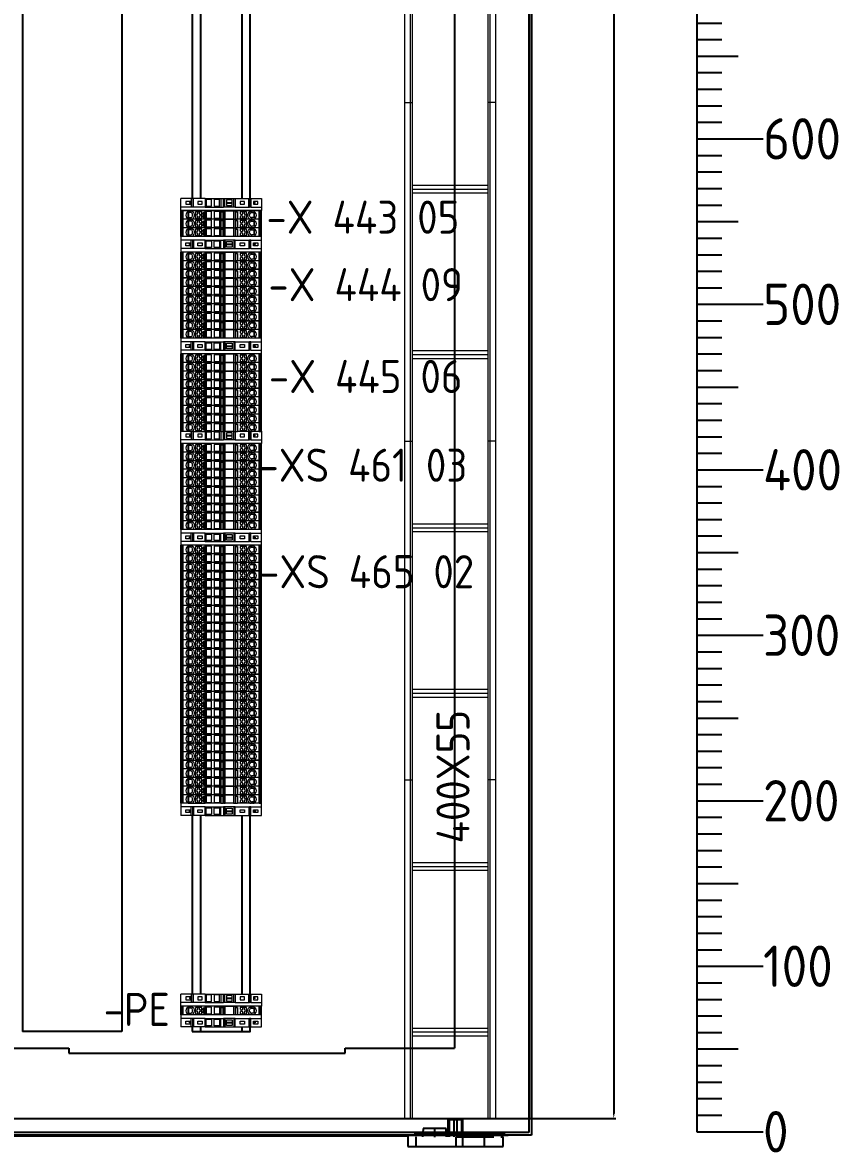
# Model space of a CAD drawing. Header units: millimetres. Extents: x 0 to 69574, y -5 to 41746.
# Drawn here: x 45920 to 46414, y 14756 to 15439 of the extents above; entities that cross this region are included whole.
import ezdxf
from ezdxf.enums import TextEntityAlignment as Align

# ---------------------------------------------------------------- set-up
doc = ezdxf.new("R2010")
doc.units = ezdxf.units.MM
doc.set_wipeout_variables(frame=1)
doc.layers.add('! NO PLOT !', color=7, linetype='Continuous', true_color=0xff75dd, plot=False)
doc.layers.add('000-PI-Oprema', color=30, linetype='Continuous', lineweight=5)
doc.layers.add('SI-ORMAR-Oprema', color=30, linetype='Continuous', lineweight=5)
for name, color, linetype in [('000-PI-ORMAR', 2, 'Continuous'), ('000-PI_TEXT', 7, 'Continuous'), ('002-PI-Kabelska kanalica', 150, 'Continuous'), ('004-PI-DIN Šina', 3, 'Continuous')]:
    doc.layers.add(name, color=color, linetype=linetype)
doc.styles.add('PI0', font='isocpeur.ttf', dxfattribs={"width": 0.9})
doc.styles.get("Standard").update_dxf_attribs({"font": 'arial.ttf'})
doc.dimstyles.new('ISO-25', dxfattribs={"dimtxt": 4, "dimasz": 3, "dimexe": 1.25, "dimexo": 0.625, "dimtad": 1, "dimtxsty": 'Standard', "dimcen": 3, "dimadec": 0, "dimazin": 0, "dimtfac": 1, "dimtmove": 0, "dimatfit": 3, "dimfxl": 1, "dimarcsym": 0})

# ---------------------------------------------------------------- blocks, each defined once
blk = doc.blocks.new('*U1406')
at = {"layer": '002-PI-Kabelska kanalica'}
for p, q in [((-20, 1510), (40, 1510)), ((-20, -100), (-20, 1510)), ((40, -100), (40, 1510))]:
    blk.add_line(p, q, dxfattribs=at)
blk = doc.blocks.new('*U1405')
at = {"layer": '004-PI-DIN Šina'}
blk.add_lwpolyline([(1610, -17.5), (1610, 17.5), (0, 17.5), (0, -17.5)], close=True, dxfattribs=at)
for points in [[(0, 12.5), (1610, 12.5)], [(0, -12.5), (1610, -12.5)]]:
    blk.add_lwpolyline(points, dxfattribs=at)
blk = doc.blocks.new('*D1082')
at = {"layer": '! NO PLOT !', "color": 0, "lineweight": -2, "ltscale": 0.25, "transparency": 16777216}
for p, q in [((46207.11, 16376.9), (46278.99, 16376.9)), ((46277.74, 16373.9), (46277.74, 14779.9)), ((46207.11, 14776.9), (46278.99, 14776.9))]:
    blk.add_line(p, q, dxfattribs=at)
at = {"layer": '! NO PLOT !', "color": 0, "ltscale": 0.25, "transparency": 16777216}
for points in [[(46277.24, 16373.9), (46278.24, 16373.9), (46277.74, 16376.9)], [(46277.24, 14779.9), (46278.24, 14779.9), (46277.74, 14776.9)]]:
    blk.add_solid(points, dxfattribs=at)
at = {"layer": 'Defpoints', "color": 0, "ltscale": 0.25, "transparency": 16777216}
for p in [(46206.48, 16376.9), (46206.48, 14776.9), (46277.74, 14776.9)]:
    blk.add_point(p, dxfattribs=at)
at = {"layer": '! NO PLOT !', "color": 0, "ltscale": 0.25, "transparency": 16777216, "insert": (46275.07, 15576.9), "char_height": 4, "attachment_point": 5, "rotation": 90}
blk.add_mtext('1600', dxfattribs=at)
blk = doc.blocks.new('*U1089')
at = {"layer": '000-PI-Oprema', "ltscale": 0.25}
for p, q in [((-5, 517.87), (-5, 722.54)), ((-1.5, 517.87), (-1.5, 722.54)), ((-0.33, 517.87), (-0.33, 722.54)), ((45.33, 517.87), (45.33, 722.54)), ((46.5, 517.87), (46.5, 722.54)), ((50, 517.87), (50, 722.54)), ((-5, 517.87), (-0.33, 517.87)), ((-5, 517.87), (-0.33, 517.87)), ((-5, 313.2), (-5, 517.87)), ((-1.5, 517.87), (-1.5, 517.87)), ((-1.5, 313.2), (-1.5, 517.87)), ((-0.33, 313.2), (-0.33, 517.87)), ((50, 517.87), (45.33, 517.87)), ((50, 517.87), (45.33, 517.87)), ((45.33, 313.2), (45.33, 517.87)), ((46.5, 313.2), (46.5, 517.87)), ((50, 313.2), (50, 517.87)), ((-0.33, 467.87), (45.33, 467.87)), ((-0.33, 465.54), (45.33, 465.54)), ((-0.33, 367.87), (45.33, 367.87)), ((-0.33, 365.54), (45.33, 365.54)), ((-5, 313.2), (-0.33, 313.2)), ((-5, 313.2), (-0.33, 313.2)), ((-5, 108.53), (-5, 313.2)), ((-1.5, 313.2), (-1.5, 313.2)), ((-1.5, 108.53), (-1.5, 313.2)), ((-0.33, 108.53), (-0.33, 313.2)), ((50, 313.2), (45.33, 313.2)), ((50, 313.2), (45.33, 313.2)), ((45.33, 108.53), (45.33, 313.2)), ((46.5, 108.53), (46.5, 313.2)), ((50, 108.53), (50, 313.2)), ((-0.33, 263.2), (45.33, 263.2)), ((-0.33, 260.87), (45.33, 260.87)), ((-0.33, 163.2), (45.33, 163.2)), ((-0.33, 160.87), (45.33, 160.87)), ((-5, 108.53), (-0.33, 108.53)), ((-5, 108.53), (-0.33, 108.53)), ((-5, -96.14), (-5, 108.53)), ((-1.5, 108.53), (-1.5, 108.53)), ((-1.5, -96.14), (-1.5, 108.53)), ((-0.33, -96.14), (-0.33, 108.53)), ((50, 108.53), (45.33, 108.53)), ((50, 108.53), (45.33, 108.53)), ((45.33, -96.14), (45.33, 108.53)), ((46.5, -96.14), (46.5, 108.53)), ((50, -96.14), (50, 108.53)), ((-0.33, 58.53), (45.33, 58.53)), ((-0.33, 56.2), (45.33, 56.2)), ((-0.33, -41.47), (45.33, -41.47)), ((-0.33, -43.8), (45.33, -43.8)), ((-5, -96.14), (-0.33, -96.14)), ((-1.5, -96.14), (-1.5, -96.14)), ((50, -96.14), (45.33, -96.14))]:
    blk.add_line(p, q, dxfattribs=at)
for points in [[(-0.33, 463.2), (45.33, 463.2)], [(-0.33, 363.2), (45.33, 363.2)], [(-0.33, 258.53), (45.33, 258.53)], [(-0.33, 158.53), (45.33, 158.53)], [(-0.33, 53.86), (45.33, 53.86)], [(-0.33, -46.14), (45.33, -46.14)]]:
    blk.add_lwpolyline(points, dxfattribs=at)
blk = doc.blocks.new('montažnaa')
at = {"layer": '000-PI-ORMAR'}
for p in [(46867.64, 28809.4), (46864.64, 26919.4)]:
    blk.add_line(p, (46867.64, 26919.4), dxfattribs=at)
at = {"layer": '000-PI-ORMAR', "ltscale": 0.25}
for p, q in [((46568.64, 26919.4), (46634.64, 26919.4)), ((46634.64, 26919.4), (46634.64, 26916.4)), ((46634.64, 26916.4), (46801.64, 26916.4)), ((46801.64, 26916.4), (46801.64, 26919.4)), ((46801.64, 26919.4), (46864.64, 26919.4)), ((46864.64, 26919.4), (46864.64, 26919.4))]:
    blk.add_line(p, q, dxfattribs=at)
blk = doc.blocks.new('*U402')
blk.add_wipeout([(-24.3, -7.35), (24.3, -7.35), (24.3, 0), (-24.3, 0)])
at = {"layer": 'SI-ORMAR-Oprema'}
for p, q in [((-18.03, 0), (-24.3, 0)), ((-18.03, 0), (-18.03, -5.15)), ((-17.1, 0), (-18.03, 0)), ((-17.1, 0), (-17.1, -5.15)), ((-17, 0), (-17.1, 0)), ((-17, -5.15), (-17, 0)), ((-16.74, 0), (-17, 0)), ((-16.74, -5.15), (-16.74, 0)), ((-9.72, 0), (-16.74, 0)), ((-9.72, 0), (-9, 0)), ((-9.72, 0), (-9.72, -5.15)), ((-9, 0), (-9, -0.57)), ((-9, 0), (-1, 0)), ((-1, 0), (-0.28, 0)), ((-1, -0.57), (-1, 0)), ((-0.28, 0), (1.39, 0)), ((-0.28, 0), (-0.28, -5.15)), ((1.39, 0), (2.32, 0)), ((1.39, -5.15), (1.39, 0)), ((2.32, 0), (7.69, 0)), ((2.32, -5.15), (2.32, 0)), ((7.69, -5.15), (7.69, 0)), ((7.69, 0), (8.51, 0)), ((8.51, 0), (8.51, -5.15)), ((8.51, 0), (16.74, 0)), ((16.74, -5.15), (16.74, 0)), ((16.74, 0), (17, 0)), ((17, 0), (17, -5.15)), ((17, 0), (17.1, 0)), ((17.1, 0), (17.1, -5.15)), ((18.03, 0), (17.1, 0)), ((18.03, 0), (18.03, -5.15)), ((18.03, 0), (24.3, 0)), ((24.3, 0), (24.3, -7.35)), ((-24.3, -7.35), (-24.3, 0)), ((-18.03, -5.15), (-24.3, -5.15)), ((-21.4, -1.72), (-21.4, -3.42)), ((-18.5, -1.72), (-21.4, -1.72)), ((-21.4, -3.42), (-18.5, -3.42)), ((-19.01, -2.37), (-19.15, -2.37)), ((-19.15, -2.37), (-19.15, -2.77)), ((-19.01, -2.77), (-19.15, -2.77)), ((-19.01, -2.37), (-18.5, -2.37)), ((-19.01, -2.77), (-19.01, -2.37)), ((-19.01, -2.77), (-18.5, -2.77)), ((-18.5, -2.37), (-18.5, -1.72)), ((-18.5, -2.77), (-18.5, -2.37)), ((-18.5, -3.42), (-18.5, -2.77)), ((-17.1, -5.15), (-18.03, -5.15)), ((-17, -5.15), (-17.1, -5.15)), ((-16.74, -5.15), (-17, -5.15)), ((-9.72, -5.15), (-16.74, -5.15)), ((-14.15, -1.72), (-14.15, -3.42)), ((-11.45, -1.72), (-14.15, -1.72)), ((-14.15, -3.42), (-11.45, -3.42)), ((-11.45, -3.42), (-11.45, -1.72)), ((-9.72, -5.15), (-9, -5.15)), ((-9, -0.57), (-9, -4.57)), ((-5.85, -0.57), (-9, -0.57)), ((-9, -4.57), (-9, -5.15)), ((-9, -4.57), (-5.85, -4.57)), ((-9, -5.15), (-1, -5.15)), ((-5.85, -4.57), (-5.85, -0.57)), ((-4.15, -0.57), (-4.15, -4.57)), ((-1, -0.57), (-4.15, -0.57)), ((-4.15, -4.57), (-1, -4.57)), ((-1, -4.57), (-1, -0.57)), ((-1, -5.15), (-1, -4.57)), ((-1, -5.15), (-0.28, -5.15)), ((-0.28, -5.15), (1.39, -5.15)), ((2.32, -5.15), (1.39, -5.15)), ((7.69, -5.15), (2.32, -5.15)), ((6.67, -0.82), (3.22, -0.82)), ((3.22, -0.82), (3.22, -2.37)), ((3.22, -2.37), (6.67, -2.37)), ((3.22, -2.37), (3.22, -2.77)), ((3.22, -2.77), (6.67, -2.77)), ((3.22, -2.77), (3.22, -4.32)), ((3.22, -4.32), (6.67, -4.32)), ((6.67, -2.37), (6.67, -0.82)), ((6.67, -2.77), (6.67, -2.37)), ((6.67, -4.32), (6.67, -2.77)), ((8.51, -5.15), (7.69, -5.15)), ((8.51, -5.15), (16.74, -5.15)), ((11.45, -1.72), (11.45, -3.42)), ((14.15, -1.72), (11.45, -1.72)), ((11.45, -3.42), (14.15, -3.42)), ((14.15, -3.42), (14.15, -1.72)), ((16.74, -5.15), (17, -5.15)), ((17, -5.15), (17.1, -5.15)), ((18.03, -5.15), (17.1, -5.15)), ((18.03, -5.15), (24.3, -5.15)), ((22.25, -1.72), (19.55, -1.72)), ((19.55, -1.72), (19.55, -2.37)), ((19.55, -2.37), (19.89, -2.37)), ((19.55, -2.37), (19.55, -2.77)), ((19.55, -2.77), (19.55, -3.42)), ((19.55, -2.77), (19.89, -2.77)), ((19.55, -3.42), (22.25, -3.42)), ((20.59, -2.37), (19.89, -2.37)), ((19.89, -2.77), (19.89, -2.37)), ((20.59, -2.77), (19.89, -2.77)), ((20.59, -2.77), (20.59, -2.37)), ((22.25, -3.42), (22.25, -1.72)), ((24.3, -7.35), (-24.3, -7.35))]:
    blk.add_line(p, q, dxfattribs=at)
blk = doc.blocks.new('*U457')
blk.add_wipeout([(47227.3, 37326.63), (47227.3, 37321.48), (47275.9, 37321.48), (47275.9, 37326.63)])
at = {"layer": '000-PI-Oprema'}
for p, q in [((47227.3, 37321.48), (47227.3, 37326.63)), ((47227.85, 37326.63), (47227.3, 37326.63)), ((47228.39, 37326.63), (47227.85, 37326.63)), ((47227.85, 37321.48), (47227.85, 37326.63)), ((47228.39, 37321.48), (47228.39, 37326.63)), ((47228.56, 37326.63), (47228.39, 37326.63)), ((47228.56, 37321.48), (47228.56, 37326.63)), ((47241.88, 37326.63), (47228.56, 37326.63)), ((47233.2, 37326.28), (47232.6, 37326.28)), ((47233.2, 37325.48), (47233.2, 37326.28)), ((47241.88, 37321.48), (47241.88, 37326.63)), ((47242.6, 37326.63), (47241.88, 37326.63)), ((47242.6, 37326.63), (47242.6, 37326.06)), ((47250.6, 37326.63), (47242.6, 37326.63)), ((47242.6, 37326.06), (47242.6, 37322.06)), ((47245.75, 37326.06), (47242.6, 37326.06)), ((47245.75, 37322.06), (47245.75, 37326.06)), ((47247.45, 37326.06), (47247.45, 37322.06)), ((47250.6, 37326.06), (47247.45, 37326.06)), ((47250.6, 37326.63), (47250.6, 37326.06)), ((47251.32, 37326.63), (47250.6, 37326.63)), ((47250.6, 37326.06), (47250.6, 37322.06)), ((47251.32, 37326.63), (47251.75, 37326.63)), ((47251.32, 37321.48), (47251.32, 37326.63)), ((47251.75, 37325.83), (47251.75, 37326.63)), ((47252.21, 37326.63), (47251.75, 37326.63)), ((47252.21, 37326.63), (47252.56, 37326.63)), ((47252.21, 37325.83), (47252.21, 37326.63)), ((47253.07, 37326.63), (47252.56, 37326.63)), ((47252.56, 37326.63), (47252.56, 37321.48)), ((47253.07, 37326.63), (47253.07, 37321.48)), ((47253.07, 37326.63), (47253.98, 37326.63)), ((47253.98, 37321.48), (47253.98, 37326.63)), ((47253.98, 37326.63), (47259.12, 37326.63)), ((47259.12, 37326.63), (47259.12, 37321.48)), ((47259.12, 37326.63), (47260.03, 37326.63)), ((47260.03, 37326.63), (47260.03, 37321.48)), ((47260.03, 37326.63), (47260.54, 37326.63)), ((47260.54, 37321.48), (47260.54, 37326.63)), ((47260.54, 37326.63), (47260.89, 37326.63)), ((47260.89, 37325.83), (47260.89, 37326.63)), ((47261.35, 37326.63), (47260.89, 37326.63)), ((47261.35, 37325.83), (47261.35, 37326.63)), ((47274.65, 37326.63), (47261.35, 37326.63)), ((47269.9, 37326.28), (47270.5, 37326.28)), ((47269.9, 37325.48), (47269.9, 37326.28)), ((47274.65, 37321.48), (47274.65, 37326.63)), ((47274.65, 37326.63), (47274.82, 37326.63)), ((47274.82, 37321.48), (47274.82, 37326.63)), ((47274.82, 37326.63), (47275.35, 37326.63)), ((47275.35, 37321.48), (47275.35, 37326.63)), ((47275.35, 37326.63), (47275.9, 37326.63)), ((47275.9, 37321.48), (47275.9, 37326.63)), ((47227.85, 37321.48), (47227.3, 37321.48)), ((47228.39, 37321.48), (47227.85, 37321.48)), ((47228.56, 37321.48), (47228.39, 37321.48)), ((47231.6, 37321.48), (47228.56, 37321.48)), ((47231, 37325.48), (47230.9, 37325.58)), ((47230.9, 37322.19), (47231.2, 37322.48)), ((47231.45, 37325.48), (47231, 37325.48)), ((47231.2, 37322.48), (47231.45, 37322.48)), ((47231.45, 37325.48), (47231.45, 37322.48)), ((47231.6, 37325.48), (47231.45, 37325.48)), ((47231.45, 37322.48), (47231.6, 37322.48)), ((47231.6, 37322.48), (47231.6, 37325.48)), ((47231.85, 37325.48), (47231.6, 37325.48)), ((47231.6, 37322.48), (47231.85, 37322.48)), ((47231.6, 37321.7), (47231.6, 37321.48)), ((47232.6, 37321.48), (47231.6, 37321.48)), ((47231.85, 37325.48), (47231.85, 37322.48)), ((47233.2, 37325.48), (47231.85, 37325.48)), ((47231.85, 37322.48), (47233.2, 37322.48)), ((47232.6, 37321.48), (47233.2, 37321.48)), ((47233.3, 37325.48), (47233.2, 37325.48)), ((47233.3, 37322.48), (47233.2, 37322.48)), ((47233.2, 37322.48), (47233.2, 37321.48)), ((47234.2, 37321.48), (47233.2, 37321.48)), ((47234.2, 37321.48), (47234.2, 37321.7)), ((47234.2, 37321.48), (47241.88, 37321.48)), ((47237.55, 37325.88), (47236.15, 37325.88)), ((47236.15, 37325.88), (47236.15, 37322.08)), ((47236.15, 37322.08), (47237.55, 37322.08)), ((47238.35, 37325.88), (47237.55, 37325.88)), ((47237.55, 37324.9), (47237.55, 37325.88)), ((47237.55, 37322.08), (47237.55, 37323.07)), ((47237.55, 37322.08), (47238.35, 37322.08)), ((47239.95, 37325.88), (47238.35, 37325.88)), ((47238.35, 37325.88), (47238.35, 37324.9)), ((47238.35, 37323.07), (47238.35, 37322.08)), ((47238.35, 37322.08), (47239.95, 37322.08)), ((47239.55, 37324.58), (47239.95, 37324.98)), ((47239.55, 37323.38), (47239.55, 37324.58)), ((47239.95, 37322.98), (47239.55, 37323.38)), ((47239.95, 37324.98), (47239.95, 37325.88)), ((47239.95, 37322.08), (47239.95, 37322.98)), ((47240.78, 37325.37), (47240.78, 37322.6)), ((47242.6, 37321.48), (47241.88, 37321.48)), ((47242.6, 37322.06), (47245.75, 37322.06)), ((47242.6, 37322.06), (47242.6, 37321.48)), ((47250.6, 37321.48), (47242.6, 37321.48)), ((47247.45, 37322.06), (47250.6, 37322.06)), ((47250.6, 37322.06), (47250.6, 37321.48)), ((47251.32, 37321.48), (47250.6, 37321.48)), ((47251.32, 37321.48), (47251.65, 37321.48)), ((47251.65, 37321.48), (47251.65, 37325.83)), ((47251.65, 37325.83), (47251.75, 37325.83)), ((47251.65, 37321.48), (47252.56, 37321.48)), ((47251.75, 37325.83), (47252.21, 37325.83)), ((47253.07, 37321.48), (47252.56, 37321.48)), ((47253.07, 37321.48), (47253.98, 37321.48)), ((47259.12, 37321.48), (47253.98, 37321.48)), ((47259.12, 37321.48), (47260.03, 37321.48)), ((47260.03, 37321.48), (47260.54, 37321.48)), ((47260.54, 37321.48), (47261.45, 37321.48)), ((47260.89, 37325.83), (47261.35, 37325.83)), ((47261.35, 37325.83), (47261.45, 37325.83)), ((47261.45, 37325.83), (47261.45, 37321.48)), ((47268.9, 37321.48), (47261.45, 37321.48)), ((47264.75, 37325.88), (47263.15, 37325.88)), ((47263.15, 37325.88), (47263.15, 37324.98)), ((47263.15, 37324.98), (47263.55, 37324.58)), ((47263.55, 37323.38), (47263.15, 37322.98)), ((47263.15, 37322.98), (47263.15, 37322.08)), ((47263.15, 37322.08), (47264.75, 37322.08)), ((47263.55, 37324.58), (47263.55, 37323.38)), ((47264.75, 37324.9), (47264.75, 37325.88)), ((47265.55, 37325.88), (47264.75, 37325.88)), ((47264.75, 37322.08), (47264.75, 37323.07)), ((47264.75, 37322.08), (47265.55, 37322.08)), ((47265.55, 37325.88), (47265.55, 37324.9)), ((47266.95, 37325.88), (47265.55, 37325.88)), ((47265.55, 37323.07), (47265.55, 37322.08)), ((47265.55, 37322.08), (47266.95, 37322.08)), ((47266.95, 37322.08), (47266.95, 37325.88)), ((47268.8, 37323.48), (47268.8, 37324.48)), ((47268.9, 37321.48), (47268.9, 37321.7)), ((47268.9, 37321.48), (47269.9, 37321.48)), ((47269.8, 37325.48), (47269.9, 37325.48)), ((47269.8, 37322.48), (47269.9, 37322.48)), ((47269.9, 37325.48), (47271.25, 37325.48)), ((47271.25, 37322.48), (47269.9, 37322.48)), ((47269.9, 37322.48), (47269.9, 37321.48)), ((47270.5, 37321.48), (47269.9, 37321.48)), ((47271.5, 37321.48), (47270.5, 37321.48)), ((47271.25, 37325.48), (47271.25, 37322.48)), ((47271.25, 37325.48), (47271.5, 37325.48)), ((47271.5, 37322.48), (47271.25, 37322.48)), ((47271.5, 37322.48), (47271.5, 37325.48)), ((47271.5, 37325.48), (47271.65, 37325.48)), ((47271.65, 37322.48), (47271.5, 37322.48)), ((47271.5, 37321.7), (47271.5, 37321.48)), ((47274.65, 37321.48), (47271.5, 37321.48)), ((47271.65, 37325.48), (47271.65, 37322.48)), ((47271.65, 37325.48), (47272.1, 37325.48)), ((47271.9, 37322.48), (47271.65, 37322.48)), ((47272.2, 37322.19), (47271.9, 37322.48)), ((47272.1, 37325.48), (47272.2, 37325.58)), ((47274.65, 37321.48), (47274.82, 37321.48)), ((47274.82, 37321.48), (47275.35, 37321.48)), ((47275.35, 37321.48), (47275.9, 37321.48))]:
    blk.add_line(p, q, dxfattribs=at)
for centre, radius, start, end in [((47232.6, 37323.88), 2.4, 90, 135), ((47233.2, 37323.88), 2.4, 294.62432, 90), ((47269.9, 37323.88), 2.4, 90, 245.37568), ((47270.5, 37323.88), 2.4, 45, 90), ((47232.6, 37323.88), 2.4, 135, 225), ((47232.6, 37323.88), 2.4, 225, 245.37568), ((47232.6, 37323.88), 2.4, 245.37568, 270), ((47233.2, 37323.88), 2.4, 270, 294.62432), ((47233.3, 37324.48), 1, 0, 90), ((47233.3, 37323.48), 1, 270, 360), ((47237.95, 37323.98), 1, 113.57818, 246.42182), ((47237.95, 37323.98), 1, 293.57818, 66.42182), ((47241.15, 37325.03), 0.5, 5.44059, 134.99975), ((47241.15, 37322.93), 0.5, 225, 354.55967), ((47265.15, 37323.98), 1, 113.57818, 246.42182), ((47265.15, 37323.98), 1, 293.57818, 66.42182), ((47269.8, 37324.48), 1, 90, 180), ((47269.8, 37323.48), 1, 180, 270), ((47269.9, 37323.88), 2.4, 245.37568, 270), ((47270.5, 37323.88), 2.4, 270, 294.62432), ((47270.5, 37323.88), 2.4, 294.62432, 315), ((47270.5, 37323.88), 2.4, 315, 45)]:
    blk.add_arc(centre, radius, start, end, dxfattribs=at)
for points in [[(47234.3, 37323.48), (47234.3, 37323.61), (47234.3, 37323.74), (47234.3, 37323.87), (47234.3, 37324.01), (47234.3, 37324.14), (47234.3, 37324.26), (47234.3, 37324.38), (47234.3, 37324.48)], [(47240.78, 37325.37), (47240.55, 37325.14), (47240.32, 37324.91), (47240.09, 37324.68), (47239.85, 37324.44)], [(47239.85, 37323.53), (47239.85, 37323.76), (47239.85, 37323.98), (47239.85, 37324.21), (47239.85, 37324.44)], [(47240.78, 37322.6), (47240.55, 37322.83), (47240.32, 37323.05), (47240.09, 37323.29), (47239.85, 37323.53)], [(47240.8, 37325.39), (47240.79, 37325.38), (47240.78, 37325.37)], [(47240.8, 37322.58), (47240.79, 37322.59), (47240.78, 37322.6)], [(47241.75, 37323.98), (47241.73, 37324.26), (47241.7, 37324.53), (47241.67, 37324.81), (47241.65, 37325.08)], [(47241.65, 37322.89), (47241.67, 37323.16), (47241.7, 37323.44), (47241.73, 37323.71), (47241.75, 37323.98)]]:
    blk.add_spline(points, degree=3, dxfattribs=at)
blk = doc.blocks.new('*U1309')
at = {"layer": '000-PI-Oprema'}
blk.add_blockref('*U457', (-47251.6, -37324.06), dxfattribs=at)
blk = doc.blocks.new('*U1310')
at = {"layer": '000-PI-Oprema', "color": 0, "linetype": 'ByBlock', "lineweight": -2, "transparency": 16777216}
blk.add_blockref('*U1309', (0, 0), dxfattribs=at)
blk.add_blockref('*U1309', (0, -5.2), dxfattribs=at)
blk.add_blockref('*U1309', (0, -10.4), dxfattribs=at)
blk.add_blockref('*U1309', (0, -15.6), dxfattribs=at)
blk.add_blockref('*U1309', (0, -20.8), dxfattribs=at)
blk.add_blockref('*U1309', (0, -26), dxfattribs=at)
blk.add_blockref('*U1309', (0, -31.2), dxfattribs=at)
blk.add_blockref('*U1309', (0, -36.4), dxfattribs=at)
blk.add_blockref('*U1309', (0, -41.6), dxfattribs=at)
blk.add_blockref('*U1309', (0, -46.8), dxfattribs=at)
blk = doc.blocks.new('*U403')
blk.add_wipeout([(-24.3, 2.2), (24.3, 2.2), (24.3, -7.35), (-24.3, -7.35)])
at = {"layer": 'SI-ORMAR-Oprema'}
for p, q in [((-24.3, 2.2), (-24.3, -7.35)), ((24.3, 2.2), (-24.3, 2.2)), ((-18.03, 0), (-24.3, 0)), ((24.3, -7.35), (24.3, 2.2)), ((-18.03, -5.15), (-24.3, -5.15)), ((-21.4, -3.42), (-21.4, -1.72)), ((-21.4, -1.72), (-18.5, -1.72)), ((-18.5, -3.42), (-21.4, -3.42)), ((-19.01, -2.38), (-19.15, -2.38)), ((-19.15, -2.78), (-19.15, -2.38)), ((-19.01, -2.78), (-19.15, -2.78)), ((-19.01, -2.38), (-19.01, -2.78)), ((-19.01, -2.38), (-18.5, -2.38)), ((-19.01, -2.78), (-18.5, -2.78)), ((-18.5, -1.72), (-18.5, -2.38)), ((-18.5, -2.38), (-18.5, -2.78)), ((-18.5, -2.78), (-18.5, -3.42)), ((-18.03, -5.15), (-18.03, 0)), ((-17.1, 0), (-18.03, 0)), ((-17.1, -5.15), (-18.03, -5.15)), ((-17.1, -5.15), (-17.1, 0)), ((-17, 0), (-17.1, 0)), ((-17, -5.15), (-17.1, -5.15)), ((-17, 0), (-17, -5.15)), ((-16.74, 0), (-17, 0)), ((-16.74, -5.15), (-17, -5.15)), ((-16.74, 0), (-16.74, -5.15)), ((-9.72, 0), (-16.74, 0)), ((-9.72, -5.15), (-16.74, -5.15)), ((-14.15, -1.72), (-11.45, -1.72)), ((-14.15, -3.42), (-14.15, -1.72)), ((-11.45, -3.42), (-14.15, -3.42)), ((-11.45, -1.72), (-11.45, -3.42)), ((-9.72, 0), (-9, 0)), ((-9.72, -5.15), (-9.72, 0)), ((-9.72, -5.15), (-9, -5.15)), ((-9, -0.57), (-9, 0)), ((-9, 0), (-1, 0)), ((-9, -4.57), (-9, -0.57)), ((-9, -0.57), (-5.85, -0.57)), ((-5.85, -4.57), (-9, -4.57)), ((-9, -5.15), (-9, -4.57)), ((-9, -5.15), (-1, -5.15)), ((-5.85, -0.57), (-5.85, -4.57)), ((-4.15, -0.57), (-1, -0.57)), ((-4.15, -4.57), (-4.15, -0.57)), ((-1, -4.57), (-4.15, -4.57)), ((-1, 0), (-1, -0.57)), ((-1, 0), (-0.28, 0)), ((-1, -0.57), (-1, -4.57)), ((-1, -4.57), (-1, -5.15)), ((-1, -5.15), (-0.28, -5.15)), ((-0.28, 0), (1.39, 0)), ((-0.28, -5.15), (-0.28, 0)), ((-0.28, -5.15), (1.39, -5.15)), ((2.32, 0), (1.39, 0)), ((1.39, 0), (1.39, -5.15)), ((1.39, -5.15), (2.32, -5.15)), ((7.69, 0), (2.32, 0)), ((2.32, 0), (2.32, -5.15)), ((2.32, -5.15), (7.69, -5.15)), ((3.22, -0.82), (6.67, -0.82)), ((3.22, -2.38), (3.22, -0.82)), ((3.22, -2.38), (6.67, -2.38)), ((3.22, -2.78), (3.22, -2.38)), ((3.22, -2.78), (6.67, -2.78)), ((3.22, -4.32), (3.22, -2.78)), ((6.67, -4.32), (3.22, -4.32)), ((6.67, -0.82), (6.67, -2.38)), ((6.67, -2.38), (6.67, -2.78)), ((6.67, -2.78), (6.67, -4.32)), ((7.69, 0), (7.69, -5.15)), ((8.51, 0), (7.69, 0)), ((7.69, -5.15), (8.51, -5.15)), ((8.51, -5.15), (8.51, 0)), ((8.51, 0), (16.74, 0)), ((8.51, -5.15), (16.74, -5.15)), ((11.45, -1.72), (14.15, -1.72)), ((11.45, -3.42), (11.45, -1.72)), ((14.15, -3.42), (11.45, -3.42)), ((14.15, -1.72), (14.15, -3.42)), ((16.74, 0), (16.74, -5.15)), ((16.74, 0), (17, 0)), ((16.74, -5.15), (17, -5.15)), ((17, -5.15), (17, 0)), ((17, 0), (17.1, 0)), ((17, -5.15), (17.1, -5.15)), ((18.03, 0), (17.1, 0)), ((17.1, -5.15), (17.1, 0)), ((18.03, -5.15), (17.1, -5.15)), ((18.03, 0), (24.3, 0)), ((18.03, -5.15), (18.03, 0)), ((18.03, -5.15), (24.3, -5.15)), ((19.55, -2.38), (19.55, -1.72)), ((19.55, -1.72), (22.25, -1.72)), ((19.55, -2.78), (19.55, -2.38)), ((19.55, -2.38), (19.89, -2.38)), ((19.55, -2.78), (19.89, -2.78)), ((19.55, -3.42), (19.55, -2.78)), ((22.25, -3.42), (19.55, -3.42)), ((19.89, -2.38), (19.89, -2.78)), ((20.59, -2.38), (19.89, -2.38)), ((20.59, -2.78), (19.89, -2.78)), ((20.59, -2.38), (20.59, -2.78)), ((22.25, -1.72), (22.25, -3.42)), ((24.3, -7.35), (-24.3, -7.35))]:
    blk.add_line(p, q, dxfattribs=at)
blk = doc.blocks.new('*U404')
blk.add_wipeout([(-24.3, 0), (24.3, 0), (24.3, -7.35), (-24.3, -7.35)])
at = {"layer": 'SI-ORMAR-Oprema'}
for p, q in [((24.3, 0), (-24.3, 0)), ((24.3, -7.35), (24.3, 0)), ((-24.3, 0), (-24.3, -7.35)), ((-18.03, -2.2), (-24.3, -2.2)), ((-21.4, -5.62), (-21.4, -3.92)), ((-21.4, -3.92), (-18.5, -3.92)), ((-18.5, -5.62), (-21.4, -5.62)), ((-19.01, -4.58), (-19.15, -4.58)), ((-19.15, -4.98), (-19.15, -4.58)), ((-19.01, -4.98), (-19.15, -4.98)), ((-19.01, -4.58), (-19.01, -4.98)), ((-19.01, -4.58), (-18.5, -4.58)), ((-19.01, -4.98), (-18.5, -4.98)), ((-18.5, -3.92), (-18.5, -4.58)), ((-18.5, -4.58), (-18.5, -4.98)), ((-18.5, -4.98), (-18.5, -5.62)), ((-18.03, -7.35), (-18.03, -2.2)), ((-17.1, -2.2), (-18.03, -2.2)), ((-17.1, -7.35), (-17.1, -2.2)), ((-17, -2.2), (-17.1, -2.2)), ((-17, -2.2), (-17, -7.35)), ((-16.74, -2.2), (-17, -2.2)), ((-16.74, -2.2), (-16.74, -7.35)), ((-9.72, -2.2), (-16.74, -2.2)), ((-14.15, -3.92), (-11.45, -3.92)), ((-14.15, -5.62), (-14.15, -3.92)), ((-11.45, -5.62), (-14.15, -5.62)), ((-11.45, -3.92), (-11.45, -5.62)), ((-9.72, -2.2), (-9, -2.2)), ((-9.72, -7.35), (-9.72, -2.2)), ((-9, -2.77), (-9, -2.2)), ((-9, -2.2), (-1, -2.2)), ((-9, -6.77), (-9, -2.77)), ((-9, -2.77), (-5.85, -2.77)), ((-5.85, -6.77), (-9, -6.77)), ((-9, -7.35), (-9, -6.77)), ((-5.85, -2.77), (-5.85, -6.77)), ((-4.15, -2.77), (-1, -2.77)), ((-4.15, -6.77), (-4.15, -2.77)), ((-1, -6.77), (-4.15, -6.77)), ((-1, -2.2), (-1, -2.77)), ((-1, -2.2), (-0.28, -2.2)), ((-1, -2.77), (-1, -6.77)), ((-1, -6.77), (-1, -7.35)), ((-0.28, -2.2), (1.39, -2.2)), ((-0.28, -7.35), (-0.28, -2.2)), ((2.32, -2.2), (1.39, -2.2)), ((1.39, -2.2), (1.39, -7.35)), ((7.69, -2.2), (2.32, -2.2)), ((2.32, -2.2), (2.32, -7.35)), ((3.22, -3.02), (6.67, -3.02)), ((3.22, -4.58), (3.22, -3.02)), ((3.22, -4.58), (6.67, -4.58)), ((3.22, -4.98), (3.22, -4.58)), ((3.22, -4.98), (6.67, -4.98)), ((3.22, -6.52), (3.22, -4.98)), ((6.67, -6.52), (3.22, -6.52)), ((6.67, -3.02), (6.67, -4.58)), ((6.67, -4.58), (6.67, -4.98)), ((6.67, -4.98), (6.67, -6.52)), ((7.69, -2.2), (7.69, -7.35)), ((8.51, -2.2), (7.69, -2.2)), ((8.51, -7.35), (8.51, -2.2)), ((8.51, -2.2), (16.74, -2.2)), ((11.45, -3.92), (14.15, -3.92)), ((11.45, -5.62), (11.45, -3.92)), ((14.15, -5.62), (11.45, -5.62)), ((14.15, -3.92), (14.15, -5.62)), ((16.74, -2.2), (16.74, -7.35)), ((16.74, -2.2), (17, -2.2)), ((17, -7.35), (17, -2.2)), ((17, -2.2), (17.1, -2.2)), ((18.03, -2.2), (17.1, -2.2)), ((17.1, -7.35), (17.1, -2.2)), ((18.03, -2.2), (24.3, -2.2)), ((18.03, -7.35), (18.03, -2.2)), ((19.55, -4.58), (19.55, -3.92)), ((19.55, -3.92), (22.25, -3.92)), ((19.55, -4.98), (19.55, -4.58)), ((19.55, -4.58), (19.89, -4.58)), ((19.55, -4.98), (19.89, -4.98)), ((19.55, -5.62), (19.55, -4.98)), ((22.25, -5.62), (19.55, -5.62)), ((19.89, -4.58), (19.89, -4.98)), ((20.59, -4.58), (19.89, -4.58)), ((20.59, -4.98), (19.89, -4.98)), ((20.59, -4.58), (20.59, -4.98)), ((22.25, -3.92), (22.25, -5.62)), ((-18.03, -7.35), (-24.3, -7.35)), ((-17.1, -7.35), (-18.03, -7.35)), ((-17, -7.35), (-17.1, -7.35)), ((-16.74, -7.35), (-17, -7.35)), ((-9.72, -7.35), (-16.74, -7.35)), ((-9.72, -7.35), (-9, -7.35)), ((-9, -7.35), (-1, -7.35)), ((-1, -7.35), (-0.28, -7.35)), ((-0.28, -7.35), (1.39, -7.35)), ((1.39, -7.35), (2.32, -7.35)), ((2.32, -7.35), (7.69, -7.35)), ((7.69, -7.35), (8.51, -7.35)), ((8.51, -7.35), (16.74, -7.35)), ((16.74, -7.35), (17, -7.35)), ((17, -7.35), (17.1, -7.35)), ((18.03, -7.35), (17.1, -7.35)), ((18.03, -7.35), (24.3, -7.35))]:
    blk.add_line(p, q, dxfattribs=at)
blk = doc.blocks.new('*U1311')
at = {"layer": '000-PI-Oprema'}
blk.add_blockref('*U457', (-47251.6, -37324.06), dxfattribs=at)
blk = doc.blocks.new('*U1312')
at = {"layer": '000-PI-Oprema', "color": 0, "linetype": 'ByBlock', "lineweight": -2, "transparency": 16777216}
blk.add_blockref('*U1311', (0, 0), dxfattribs=at)
blk.add_blockref('*U1311', (0, -5.2), dxfattribs=at)
blk.add_blockref('*U1311', (0, -10.4), dxfattribs=at)
blk.add_blockref('*U1311', (0, -15.6), dxfattribs=at)
blk.add_blockref('*U1311', (0, -20.8), dxfattribs=at)
blk.add_blockref('*U1311', (0, -26), dxfattribs=at)
blk.add_blockref('*U1311', (0, -31.2), dxfattribs=at)
blk.add_blockref('*U1311', (0, -36.4), dxfattribs=at)
blk.add_blockref('*U1311', (0, -41.6), dxfattribs=at)
blk.add_blockref('*U1311', (0, -46.8), dxfattribs=at)
blk.add_blockref('*U1311', (0, -52), dxfattribs=at)
blk.add_blockref('*U1311', (0, -57.2), dxfattribs=at)
blk.add_blockref('*U1311', (0, -62.4), dxfattribs=at)
blk.add_blockref('*U1311', (0, -67.6), dxfattribs=at)
blk.add_blockref('*U1311', (0, -72.8), dxfattribs=at)
blk.add_blockref('*U1311', (0, -78), dxfattribs=at)
blk.add_blockref('*U1311', (0, -83.2), dxfattribs=at)
blk.add_blockref('*U1311', (0, -88.4), dxfattribs=at)
blk.add_blockref('*U1311', (0, -93.6), dxfattribs=at)
blk.add_blockref('*U1311', (0, -98.8), dxfattribs=at)
blk.add_blockref('*U1311', (0, -104), dxfattribs=at)
blk.add_blockref('*U1311', (0, -109.2), dxfattribs=at)
blk.add_blockref('*U1311', (0, -114.4), dxfattribs=at)
blk.add_blockref('*U1311', (0, -119.6), dxfattribs=at)
blk.add_blockref('*U1311', (0, -124.8), dxfattribs=at)
blk.add_blockref('*U1311', (0, -130), dxfattribs=at)
blk.add_blockref('*U1311', (0, -135.2), dxfattribs=at)
blk.add_blockref('*U1311', (0, -140.4), dxfattribs=at)
blk.add_blockref('*U1311', (0, -145.6), dxfattribs=at)
blk.add_blockref('*U1311', (0, -150.8), dxfattribs=at)
blk = doc.blocks.new('skala_2300')
for p, q in [((0, 1400), (0, 540)), ((0, 670), (15, 670)), ((0, 660), (15, 660)), ((0, 650), (25, 650)), ((0, 640), (15, 640)), ((0, 630), (15, 630)), ((0, 620), (15, 620)), ((0, 610), (15, 610)), ((0, 600), (40, 600)), ((0, 600), (40, 600)), ((0, 600), (40, 600)), ((0, 600), (40, 600)), ((0, 600), (40, 600)), ((0, 600), (40, 600)), ((0, 590), (15, 590)), ((0, 580), (15, 580)), ((0, 570), (15, 570)), ((0, 560), (15, 560)), ((0, 550), (25, 550)), ((0, 540), (0, 0)), ((0, 540), (15, 540)), ((0, 530), (15, 530)), ((0, 520), (15, 520)), ((0, 510), (15, 510)), ((0, 500), (40, 500)), ((0, 490), (15, 490)), ((0, 480), (15, 480)), ((0, 470), (15, 470)), ((0, 460), (15, 460)), ((0, 450), (25, 450)), ((0, 440), (15, 440)), ((0, 430), (15, 430)), ((0, 420), (15, 420)), ((0, 410), (15, 410)), ((0, 400), (40, 400)), ((0, 400), (40, 400)), ((0, 400), (40, 400)), ((0, 400), (40, 400)), ((0, 400), (40, 400)), ((0, 400), (40, 400)), ((0, 400), (40, 400)), ((0, 390), (15, 390)), ((0, 380), (15, 380)), ((0, 370), (15, 370)), ((0, 360), (15, 360)), ((0, 350), (25, 350)), ((0, 340), (15, 340)), ((0, 330), (15, 330)), ((0, 320), (15, 320)), ((0, 310), (15, 310)), ((0, 300), (40, 300)), ((0, 290), (15, 290)), ((0, 280), (15, 280)), ((0, 270), (15, 270)), ((0, 260), (15, 260)), ((0, 250), (25, 250)), ((0, 240), (15, 240)), ((0, 230), (15, 230)), ((0, 220), (15, 220)), ((0, 210), (15, 210)), ((0, 200), (40, 200)), ((0, 200), (40, 200)), ((0, 200), (40, 200)), ((0, 200), (40, 200)), ((0, 200), (40, 200)), ((0, 200), (40, 200)), ((0, 200), (40, 200)), ((0, 200), (40, 200)), ((0, 190), (15, 190)), ((0, 180), (15, 180)), ((0, 170), (15, 170)), ((0, 160), (15, 160)), ((0, 150), (25, 150)), ((0, 140), (15, 140)), ((0, 130), (15, 130)), ((0, 120), (15, 120)), ((0, 110), (15, 110)), ((0, 100), (40, 100)), ((0, 90), (15, 90)), ((0, 80), (15, 80)), ((0, 70), (15, 70)), ((0, 60), (15, 60)), ((0, 50), (25, 50)), ((0, 40), (15, 40)), ((0, 30), (15, 30)), ((0, 20), (15, 20)), ((0, 10), (15, 10)), ((0, 0), (40, 0))]:
    blk.add_line(p, q)
at = {"style": 'PI0', "width": 0.9}
for s, p in [('600', (40, 600)), ('500', (40, 500)), ('400', (40, 400)), ('300', (40, 300)), ('200', (40, 200)), ('100', (40, 100)), ('0', (40, 0))]:
    blk.add_text(s, height=25, dxfattribs=at).set_placement(p, align=Align.MIDDLE_LEFT)
blk = doc.blocks.new('*U1672')
at = {"layer": '000-PI-Oprema'}
blk.add_blockref('*U457', (-47251.6, -37324.06), dxfattribs=at)
blk = doc.blocks.new('*U1673')
at = {"layer": '000-PI-Oprema', "color": 0, "linetype": 'ByBlock', "lineweight": -2, "transparency": 16777216}
blk.add_blockref('*U1672', (0, 0), dxfattribs=at)
blk = doc.blocks.new('*U1700')
at = {"layer": '000-PI-Oprema'}
blk.add_blockref('*U457', (-47251.6, -37324.06), dxfattribs=at)
blk = doc.blocks.new('*U1701')
at = {"layer": '000-PI-Oprema', "color": 0, "linetype": 'ByBlock', "lineweight": -2, "transparency": 16777216}
blk.add_blockref('*U1700', (0, 0), dxfattribs=at)
blk.add_blockref('*U1700', (0, -5.2), dxfattribs=at)
blk.add_blockref('*U1700', (0, -10.4), dxfattribs=at)
blk = doc.blocks.new('*U1703')
at = {"layer": '000-PI-Oprema'}
blk.add_blockref('*U457', (-47251.6, -37324.06), dxfattribs=at)
blk = doc.blocks.new('*U1702')
at = {"layer": '000-PI-Oprema', "color": 0, "linetype": 'ByBlock', "lineweight": -2, "transparency": 16777216}
blk.add_blockref('*U1703', (0, 0), dxfattribs=at)
blk.add_blockref('*U1703', (0, -5.2), dxfattribs=at)
blk.add_blockref('*U1703', (0, -10.4), dxfattribs=at)
blk.add_blockref('*U1703', (0, -15.6), dxfattribs=at)
blk.add_blockref('*U1703', (0, -20.8), dxfattribs=at)
blk.add_blockref('*U1703', (0, -26), dxfattribs=at)
blk.add_blockref('*U1703', (0, -31.2), dxfattribs=at)
blk.add_blockref('*U1703', (0, -36.4), dxfattribs=at)
blk.add_blockref('*U1703', (0, -41.6), dxfattribs=at)
blk.add_blockref('*U1703', (0, -46.8), dxfattribs=at)
blk = doc.blocks.new('*U1704')
at = {"layer": '000-PI-Oprema'}
blk.add_blockref('*U457', (-47251.6, -37324.06), dxfattribs=at)
blk = doc.blocks.new('*U1705')
at = {"layer": '000-PI-Oprema', "color": 0, "linetype": 'ByBlock', "lineweight": -2, "transparency": 16777216}
blk.add_blockref('*U1704', (0, 0), dxfattribs=at)
blk.add_blockref('*U1704', (0, -5.2), dxfattribs=at)
blk.add_blockref('*U1704', (0, -10.4), dxfattribs=at)
blk.add_blockref('*U1704', (0, -15.6), dxfattribs=at)
blk.add_blockref('*U1704', (0, -20.8), dxfattribs=at)
blk.add_blockref('*U1704', (0, -26), dxfattribs=at)
blk.add_blockref('*U1704', (0, -31.2), dxfattribs=at)
blk.add_blockref('*U1704', (0, -36.4), dxfattribs=at)
blk.add_blockref('*U1704', (0, -41.6), dxfattribs=at)

msp = doc.modelspace()

# ---------------------------------------------------------------- linework, layer by layer
at = {"layer": '000-PI-ORMAR'}
for p, q in [((46226.483, 16761.404), (46226.483, 14776.904)), ((46227.983, 16761.404), (46227.983, 14776.904)), ((46227.995, 14776.904), (46227.995, 16761.404)), ((45835.995, 14776.904), (46227.995, 14776.904)), ((46177.567, 14776.324), (46186.467, 14776.324)), ((46177.567, 14776.324), (46177.567, 14765.904)), ((46178.233, 14776.324), (46178.233, 14765.904)), ((46181.075, 14776.324), (46181.075, 14765.904)), ((46182.959, 14776.324), (46182.959, 14765.904)), ((46185.801, 14776.324), (46185.801, 14765.904)), ((46186.467, 14765.904), (46186.467, 14776.324)), ((46226.483, 14776.904), (46226.483, 14768.404)), ((46227.983, 14776.904), (46227.983, 14766.904)), ((46209.483, 14768.404), (45854.483, 14768.404)), ((46157.509, 14767.904), (46178.205, 14767.904)), ((46157.509, 14767.904), (46157.509, 14766.904)), ((46162.47, 14770.904), (46162.251, 14765.904)), ((46176.533, 14770.904), (46162.47, 14770.904)), ((46169.501, 14771.154), (46169.501, 14765.654)), ((46176.751, 14765.904), (46176.533, 14770.904)), ((46178.205, 14767.904), (46194.349, 14767.904)), ((46211.768, 14767.904), (46194.349, 14767.904)), ((46226.483, 14768.404), (46209.483, 14768.404)), ((46211.768, 14766.904), (46211.768, 14767.904)), ((46209.483, 14766.904), (45854.483, 14766.904)), ((45909.983, 14766.404), (46153.983, 14766.404)), ((46152.71, 14766.904), (45911.255, 14766.904)), ((46152.71, 14766.904), (46213.983, 14766.904)), ((46153.293, 14765.904), (46153.293, 14759.904)), ((46158.256, 14759.904), (46158.256, 14765.904)), ((46182.439, 14759.904), (46182.439, 14765.904)), ((46183.113, 14765.904), (46205.225, 14765.904)), ((46186.549, 14759.904), (46186.549, 14765.904)), ((46199.675, 14759.904), (46199.675, 14765.904)), ((46227.983, 14766.904), (46209.483, 14766.904)), ((46209.483, 14765.904), (46210.944, 14765.904)), ((46210.944, 14759.904), (46210.944, 14765.904)), ((46153.293, 14759.904), (46210.944, 14759.904))]:
    msp.add_line(p, q, dxfattribs=at)

# ---------------------------------------------------------------- block references
msp.add_blockref('skala_2300', (46327.983, 14768.904))
for name, p, rotation in [('*U1406', (45960.483, 16339.404), 180), ('*U1405', (46040.483, 16439.404), 270)]:
    msp.add_blockref(name, p, dxfattribs=dict(rotation=rotation))
at = {"layer": '000-PI-Oprema'}
for name, p in [('montažnaa', (-686.158, -12100)), ('*U1089', (46156.483, 14873.042))]:
    msp.add_blockref(name, p, dxfattribs=at)

# ---------------------------------------------------------------- texts
at = {"insert": (46180.604, 14983.437), "char_height": 20, "width": 16.78721, "attachment_point": 5, "rotation": 90, "style": 'PI0'}
msp.add_mtext('{\\fISOCPEUR|b0|i0|c238|p34;400}X{\\fISOCPEUR|b0|i0|c238|p34;55}', dxfattribs=at)
at = {"layer": '000-PI_TEXT', "style": 'PI0', "width": 0.9}
for s, p in [('-X 443 05', (46126.128, 15321.611)), ('-X 444 09', (46127.822, 15280.825)), ('-X 445 06', (46127.822, 15225.34)), ('-PE', (45989.455, 14842.813))]:
    msp.add_text(s, height=20, dxfattribs=at).set_placement(p, align=Align.MIDDLE)

# ---------------------------------------------------------------- dimensions: what is measured, and where the dimension line sits
at = {"layer": '! NO PLOT !', "ltscale": 0.25}
dim = msp.add_linear_dim(base=(46277.738, 14776.904), p1=(46206.483, 16376.904), p2=(46206.483, 14776.904), angle=90, dimstyle='ISO-25', dxfattribs=at)
dim.commit()
dim.dimension.update_dxf_attribs({"geometry": '*D1082', "text_midpoint": (46275.071, 15576.904)})

# ---------------------------------------------------------------- next in the draw order: block references
at = {"layer": '000-PI-Oprema'}
msp.add_blockref('*U1702', (46040.483, 15297.831), dxfattribs=at)
at = {"layer": 'SI-ORMAR-Oprema'}
for name, p in [('*U402', (46040.483, 15332.856)), ('*U402', (46040.483, 15192.156)), ('*U404', (46040.483, 14967.356)), ('*U402', (46040.483, 14852.103))]:
    msp.add_blockref(name, p, dxfattribs=at)

# ---------------------------------------------------------------- next in the draw order: block references
at = {"layer": '000-PI-Oprema'}
for name, p in [('*U1701', (46040.483, 15322.931)), ('*U1705', (46040.483, 15236.331)), ('*U1673', (46040.483, 14842.178))]:
    msp.add_blockref(name, p, dxfattribs=at)

# ---------------------------------------------------------------- next in the draw order: texts
at = {"layer": '000-PI_TEXT', "style": 'PI0', "width": 0.9}
msp.add_text('-XS 461 03', height=20, dxfattribs=at).set_placement((46126.128, 15171.713), align=Align.MIDDLE)

# ---------------------------------------------------------------- next in the draw order: block references
at = {"layer": '000-PI-Oprema'}
msp.add_blockref('*U1310', (46040.483, 15182.231), dxfattribs=at)
at = {"layer": 'SI-ORMAR-Oprema'}
for name, p in [('*U403', (46040.483, 15307.756)), ('*U403', (46040.483, 15246.256)), ('*U404', (46040.483, 14839.603))]:
    msp.add_blockref(name, p, dxfattribs=at)

# ---------------------------------------------------------------- next in the draw order: block references
msp.add_blockref('*U403', (46040.483, 15130.656), dxfattribs=at)

# ---------------------------------------------------------------- next in the draw order: block references
at = {"layer": '000-PI-Oprema'}
msp.add_blockref('*U1312', (46040.483, 15120.731), dxfattribs=at)

# ---------------------------------------------------------------- next in the draw order: texts
at = {"layer": '000-PI_TEXT', "style": 'PI0', "width": 0.9}
msp.add_text('-XS 465 02', height=20, dxfattribs=at).set_placement((46128.405, 15107.364), align=Align.MIDDLE)

doc.saveas('drawing.dxf')
